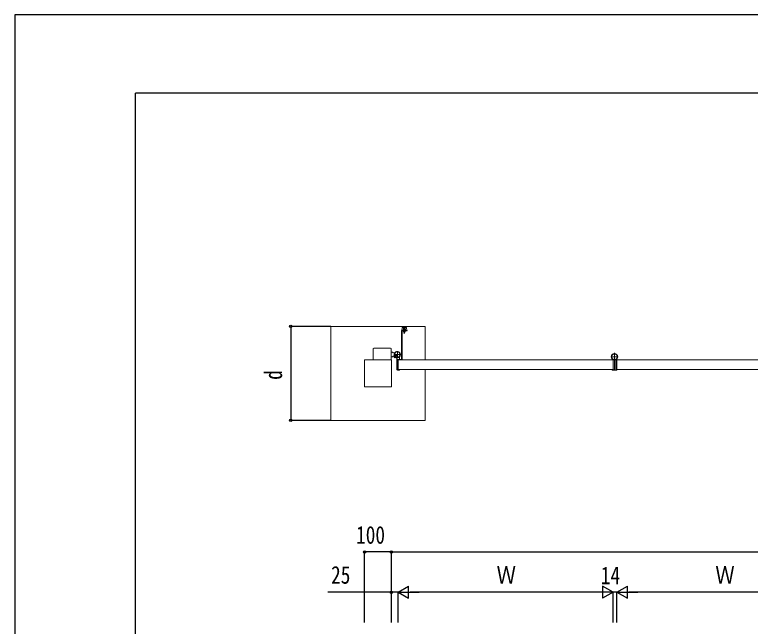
# Model space of a CAD drawing. Units: millimetres, scale not verified. Extents: x -6308 to 6308, y -4455 to 4455.
# Drawn here: x -6308 to -3570, y 2178 to 4455 of the extents above; entities that cross this region are included whole.
import ezdxf
from ezdxf.enums import TextEntityAlignment as Align

# ---------------------------------------------------------------- set-up
doc = ezdxf.new("R2010")
doc.units = ezdxf.units.MM
doc.header["$LTSCALE"] = 20
doc.layers.add('0-3_YKK_A1', color=4, linetype='Continuous', lineweight=18)
doc.layers.add('0-4_YKK_D', color=6, linetype='Continuous')
doc.layers.add('0-5_YKK_ZWAK', color=7, linetype='Continuous')
doc.styles.add('ＭＳ ゴシック', font='')
doc.styles.get('ＭＳ ゴシック').set_extended_font_data('MS Gothic')

msp = doc.modelspace()

# ---------------------------------------------------------------- linework, layer by layer
at = {"layer": '0-3_YKK_A1'}
for p, q in [((-4865.21, 3288.77), (-4866.47, 3279.5)), ((-4863.22, 3290.5), (-4851.72, 3290.5)), ((-4860.97, 3290.5), (-4860.97, 3283.5)), ((-4857.47, 3291.83), (-4857.47, 3266.72)), ((-4853.97, 3290.5), (-4853.97, 3283.5)), ((-4849.73, 3288.77), (-4848.47, 3279.5)), ((-4780.47, 3169.5), (-4780.47, 3294.5)), ((-4867.47, 3277.5), (-4867.47, 3171.5)), ((-4848.47, 3279.5), (-4866.47, 3279.5)), ((-4865.47, 3279.5), (-4847.47, 3279.5)), ((-4865.47, 3277.5), (-4847.47, 3277.5)), ((-4865.47, 3277.5), (-4865.47, 3171.5)), ((-4862.47, 3283.5), (-4852.47, 3283.5)), ((-4859.47, 3283.5), (-4859.47, 3279.5)), ((-4858.81, 3273.5), (-4858.81, 3283.5)), ((-4857.47, 3277.5), (-4853.97, 3277.5)), ((-4857.47, 3277.2), (-4857.47, 3274.6)), ((-4856.13, 3273.5), (-4856.13, 3283.5)), ((-4855.47, 3283.5), (-4855.47, 3279.5)), ((-4855.47, 3283), (-4852.47, 3283)), ((-4853.97, 3277.5), (-4853.97, 3274.3)), ((-4852.47, 3283.5), (-4852.47, 3283)), ((-4847.47, 3279.5), (-4847.47, 3277.5)), ((-4973.47, 3211), (-4973.47, 3169.5)), ((-4971.47, 3213), (-4908.47, 3213)), ((-4906.47, 3169.5), (-4906.47, 3211)), ((-4906.47, 3198), (-4901.47, 3198)), ((-4906.47, 3181), (-4901.47, 3181)), ((-4898.97, 3195.5), (-4901.47, 3198)), ((-4898.97, 3183.5), (-4901.47, 3181)), ((-4898.97, 3195.5), (-4893.28, 3195.5)), ((-4898.97, 3183.5), (-4894.28, 3183.5)), ((-4870.47, 3189.5), (-4896.47, 3189.5)), ((-4895.02, 3177.95), (-4884.97, 3188.01)), ((-4891.79, 3183.08), (-4892.55, 3182.32)), ((-4892.19, 3183.61), (-4888.77, 3187.03)), ((-4888.31, 3186.56), (-4891.79, 3183.08)), ((-4889.89, 3181.18), (-4890.65, 3180.42)), ((-4886.41, 3184.66), (-4889.89, 3181.18)), ((-4885.95, 3184.2), (-4889.36, 3180.79)), ((-4888.77, 3187.03), (-4885.95, 3184.2)), ((-4883.47, 3176.5), (-4883.47, 3202.5)), ((-4875.47, 3170.3), (-4875.47, 3179.34)), ((-4088.97, 3181.5), (-4061.97, 3181.5)), ((-4075.47, 3132.41), (-4075.47, 3195.8)), ((-4885.47, 3174.56), (-4885.47, 3134)), ((-4882.47, 3134.5), (-4882.47, 3169.5)), ((-4880.47, 3171.5), (-4867.47, 3171.5)), ((-4880.47, 3169.5), (-4880.47, 3134.5)), ((-4880.47, 3134.5), (-4880.47, 3169.5)), ((-4880.47, 3169.5), (-4867.47, 3169.5)), ((-4880.17, 3169.8), (-4875.97, 3169.8)), ((-4084.47, 3172.01), (-4084.47, 3173.36)), ((-4084.32, 3171.65), (-4082.62, 3169.95)), ((-4080.77, 3169.8), (-4082.26, 3169.8)), ((-4080.47, 3169.5), (-4080.47, 3134.5)), ((-4075.47, 3167.31), (-4075.47, 3134)), ((-4075.47, 3167.31), (-4075.47, 3134)), ((-4075.47, 3166), (-4075.47, 3158)), ((-4070.47, 3169.5), (-4070.47, 3134.5)), ((-4070.47, 3134.5), (-4070.47, 3169.5)), ((-4070.17, 3169.8), (-4068.67, 3169.8)), ((-4066.62, 3171.65), (-4068.32, 3169.95)), ((-4066.47, 3172), (-4066.47, 3173.36)), ((-4883.47, 3132), (-4876.47, 3132)), ((-4882.47, 3136.5), (-4880.47, 3136.5)), ((-4880.47, 3134.5), (-4882.47, 3134.5)), ((-4880.17, 3134.2), (-4875.97, 3134.2)), ((-4875.47, 3133.7), (-4875.47, 3133)), ((-4084.47, 3133.7), (-4084.47, 3133)), ((-4080.77, 3134.2), (-4083.97, 3134.2)), ((-4077.47, 3132), (-4083.47, 3132)), ((-4075.47, 3138), (-4075.47, 3146)), ((-4075.47, 3138), (-4075.47, 3146)), ((-4075.47, 3145.91), (-4075.47, 3137.91)), ((-4073.47, 3132), (-4067.47, 3132)), ((-4070.17, 3134.2), (-4066.97, 3134.2)), ((-4066.47, 3133.7), (-4066.47, 3133))]:
    msp.add_line(p, q, dxfattribs=at)
for points in [[(-5130.47, 2944.5), (-5130.47, 3294.5), (-4780.47, 3294.5)], [(-4859.57, 3285.85), (-4858.62, 3283.9), (-4857.47, 3283.29)], [(-4855.37, 3285.85), (-4856.32, 3283.9), (-4857.47, 3283.29)], [(-4862.47, 3283.5), (-4862.47, 3283), (-4859.47, 3283)], [(-4859.47, 3283.5), (-4860.97, 3283.5), (-4860.59, 3284.91)], [(-4853.97, 3274.3), (-4860.97, 3274.3), (-4860.97, 3277.5), (-4857.47, 3277.5)], [(-4855.47, 3283.5), (-4853.97, 3283.5), (-4854.35, 3284.91)], [(-4893.02, 3182.78), (-4894.08, 3183.84), (-4894.8, 3182.58)], [(-4894.75, 3181.19), (-4892.7, 3181.9), (-4891.46, 3181.52)], [(-4889.36, 3180.79), (-4890.19, 3179.95), (-4893.02, 3182.78), (-4892.19, 3183.61)], [(-4891.78, 3178.22), (-4891.07, 3180.27), (-4891.46, 3181.52)], [(-4890.19, 3179.95), (-4889.13, 3178.89), (-4890.39, 3178.17)], [(-4080.47, 3169.5), (-4080.47, 3134.5), (-4880.47, 3134.5)], [(-4080.47, 3169.5), (-4880.47, 3169.5), (-4880.47, 3134.5)], [(-4070.47, 3134.5), (-4070.47, 3169.5), (-4070.47, 3134.5)], [(-4070.47, 3169.5), (-4066.47, 3169.5), (-4066.47, 3164.25)], [(-3266.47, 3169.5), (-3266.47, 3134.5), (-4066.47, 3134.5)], [(-3266.47, 3169.5), (-4066.47, 3169.5), (-4066.47, 3134.5)], [(-5130.47, 2944.5), (-4780.47, 2944.5), (-4780.47, 3134.5)], [(-4070.47, 3134.5), (-4066.47, 3134.5), (-4066.47, 3139.75)]]:
    msp.add_lwpolyline(points, dxfattribs=at)
for points in [[(-4855.47, 3273.5), (-4859.47, 3273.5), (-4859.47, 3283.5), (-4855.47, 3283.5)], [(-5005.47, 3069.5), (-4905.47, 3069.5), (-4905.47, 3169.5), (-5005.47, 3169.5)]]:
    msp.add_lwpolyline(points, close=True, dxfattribs=at)
for centre, radius in [((-4883.47, 3189.5), 11.5), ((-4883.47, 3189.5), 10.35), ((-4075.47, 3181.5), 11.5), ((-4075.47, 3181.5), 10.5)]:
    msp.add_circle(centre, radius, dxfattribs=at)
for centre, radius, start, end in [((-4863.22, 3288.5), 2, 90, 172.23483), ((-4859.34, 3284.57), 1.3, 104.0353, 165), ((-4857.47, 3277.1), 9, 75.9647, 104.0353), ((-4855.6, 3284.57), 1.3, 15, 75.9647), ((-4851.72, 3288.5), 2, 7.76517, 90), ((-4865.47, 3277.5), 2, 90, 180), ((-4859.22, 3272.3), 5.2, 70.34714, 109.65286), ((-4859.22, 3279.5), 5.2, 250.34714, 289.65286), ((-4860.93, 3273.8), 0.5, 8.21321, 90), ((-4857.47, 3274.3), 3, 188.21321, 351.78679), ((-4855.72, 3272.3), 5.2, 70.34714, 109.65286), ((-4855.72, 3279.5), 5.2, 250.34714, 289.65286), ((-4854.01, 3273.8), 0.5, 90, 171.78679), ((-4971.47, 3211), 2, 90, 180), ((-4908.47, 3211), 2, 360, 90), ((-4893.68, 3181.93), 1.3, 150, 210.9647), ((-4883.47, 3189.5), 11.5, 321.98772, 244.89722), ((-4887.08, 3185.89), 9, 210.9647, 239.0353), ((-4891.04, 3179.29), 1.3, 239.0353, 300), ((-4890.47, 3174.56), 5, 0.00002, 64.89722), ((-4870.47, 3179.34), 5, 141.98772, 180), ((-4075.47, 3181.5), 11.5, 325.85158, 258.05939), ((-4880.47, 3169.5), 2, 90, 180), ((-4880.17, 3169.5), 0.3, 90, 180), ((-4875.97, 3170.3), 0.5, 270, 360), ((-4867.47, 3171.5), 2, 270, 0), ((-4087.47, 3173.36), 3, 0, 34.14842), ((-4083.97, 3172.01), 0.5, 180, 225), ((-4082.26, 3170.3), 0.5, 225, 270), ((-4080.77, 3169.5), 0.3, 0, 90), ((-4072.47, 3167.31), 3, 101.94061, 179.99997), ((-4070.17, 3169.5), 0.3, 90, 180), ((-4068.68, 3170.3), 0.5, 269.99994, 314.99994), ((-4066.97, 3172.01), 0.5, 314.99994, 359.99994), ((-4063.47, 3173.36), 3, 145.85158, 180), ((-4883.47, 3134), 2, 180, 270), ((-4880.17, 3134.5), 0.3, 180, 270), ((-4876.47, 3133), 1, 270, 360), ((-4875.97, 3133.7), 0.5, 360, 90), ((-4083.97, 3133.7), 0.5, 90, 180), ((-4083.47, 3133), 1, 180, 270), ((-4080.77, 3134.5), 0.3, 270, 0), ((-4077.47, 3134), 2, 270, 0), ((-4073.47, 3134), 2, 180, 270), ((-4070.17, 3134.5), 0.3, 180, 270), ((-4067.47, 3133), 1, 270, 0), ((-4066.97, 3133.7), 0.5, 0, 90)]:
    msp.add_arc(centre, radius, start, end, dxfattribs=at)
at = {"layer": '0-4_YKK_D'}
for p, q in [((-5131.47, 3294.5), (-5281.47, 3294.5)), ((-5280.47, 3294.5), (-5280.47, 2944.5)), ((-5131.47, 2944.5), (-5281.47, 2944.5)), ((-5005.47, 2191.62), (-5005.47, 2455.5)), ((-4905.47, 2454.5), (-5005.47, 2454.5)), ((-4905.47, 2191.62), (-4905.47, 2455.5)), ((-4905.47, 2191.62), (-4905.47, 2455.5)), ((-4905.47, 2454.5), (-1621.47, 2454.5)), ((-4880.47, 2304.5), (-4841.5, 2327)), ((-4841.5, 2282), (-4841.5, 2327)), ((-4080.47, 2304.5), (-4119.44, 2327)), ((-4119.44, 2327), (-4119.44, 2282)), ((-4066.47, 2304.5), (-4027.5, 2327)), ((-4027.5, 2282), (-4027.5, 2327)), ((-4905.47, 2191.62), (-4905.47, 2305.5)), ((-4880.47, 2191.62), (-4880.47, 2305.5)), ((-4880.47, 2191.62), (-4880.47, 2305.5)), ((-4880.47, 2304.5), (-4841.5, 2282)), ((-4880.47, 2304.5), (-4802.53, 2304.5)), ((-4125.47, 2304.5), (-4835.47, 2304.5)), ((-4080.47, 2304.5), (-4158.41, 2304.5)), ((-4080.47, 2304.5), (-4119.44, 2282)), ((-4080.47, 2304.5), (-4097.47, 2304.5)), ((-4080.47, 2191.62), (-4080.47, 2305.5)), ((-4080.47, 2191.62), (-4080.47, 2305.5)), ((-4066.47, 2304.5), (-4080.47, 2304.5)), ((-4066.47, 2191.62), (-4066.47, 2305.5)), ((-4066.47, 2191.62), (-4066.47, 2305.5)), ((-4066.47, 2304.5), (-4049.47, 2304.5)), ((-4066.47, 2304.5), (-4027.5, 2282)), ((-4066.47, 2304.5), (-3988.53, 2304.5)), ((-3311.47, 2304.5), (-4021.47, 2304.5))]:
    msp.add_line(p, q, dxfattribs=at)
msp.add_lwpolyline([(-4880.47, 2304.5), (-4905.47, 2304.5), (-5142.05, 2304.5)], dxfattribs=at)
for centre in [(-5280.47, 3294.5), (-5280.47, 2944.5), (-5005.47, 2454.5), (-4905.47, 2454.5), (-4905.47, 2454.5), (-4905.47, 2304.5)]:
    msp.add_circle(centre, 4.25, dxfattribs=at)
at = {"layer": '0-5_YKK_ZWAK'}
for p in [(5842.53, 4162.5), (-5857.47, -3787.5)]:
    msp.add_line(p, (-5857.47, 4162.5), dxfattribs=at)
msp.add_lwpolyline([(-6307.5, -4455), (6307.5, -4455), (6307.5, 4455), (-6307.5, 4455)], close=True, dxfattribs=at)

# ---------------------------------------------------------------- texts
at = {"layer": '0-4_YKK_D', "style": 'ＭＳ ゴシック', "width": 0.8}
msp.add_text('d', height=65.98, rotation=90, dxfattribs=at).set_placement((-5292.47, 3095.5), align=Align.BOTTOM_LEFT)
for s, p in [('100', (-5037.07, 2465.5)), ('25', (-5130.05, 2316.5)), ('Ｗ', (-4514.07, 2316.5)), ('14', (-4126.27, 2314.5)), ('Ｗ', (-3700.07, 2316.5))]:
    msp.add_text(s, height=65.98, dxfattribs=at).set_placement(p, align=Align.BOTTOM_LEFT)

doc.saveas('drawing.dxf')
